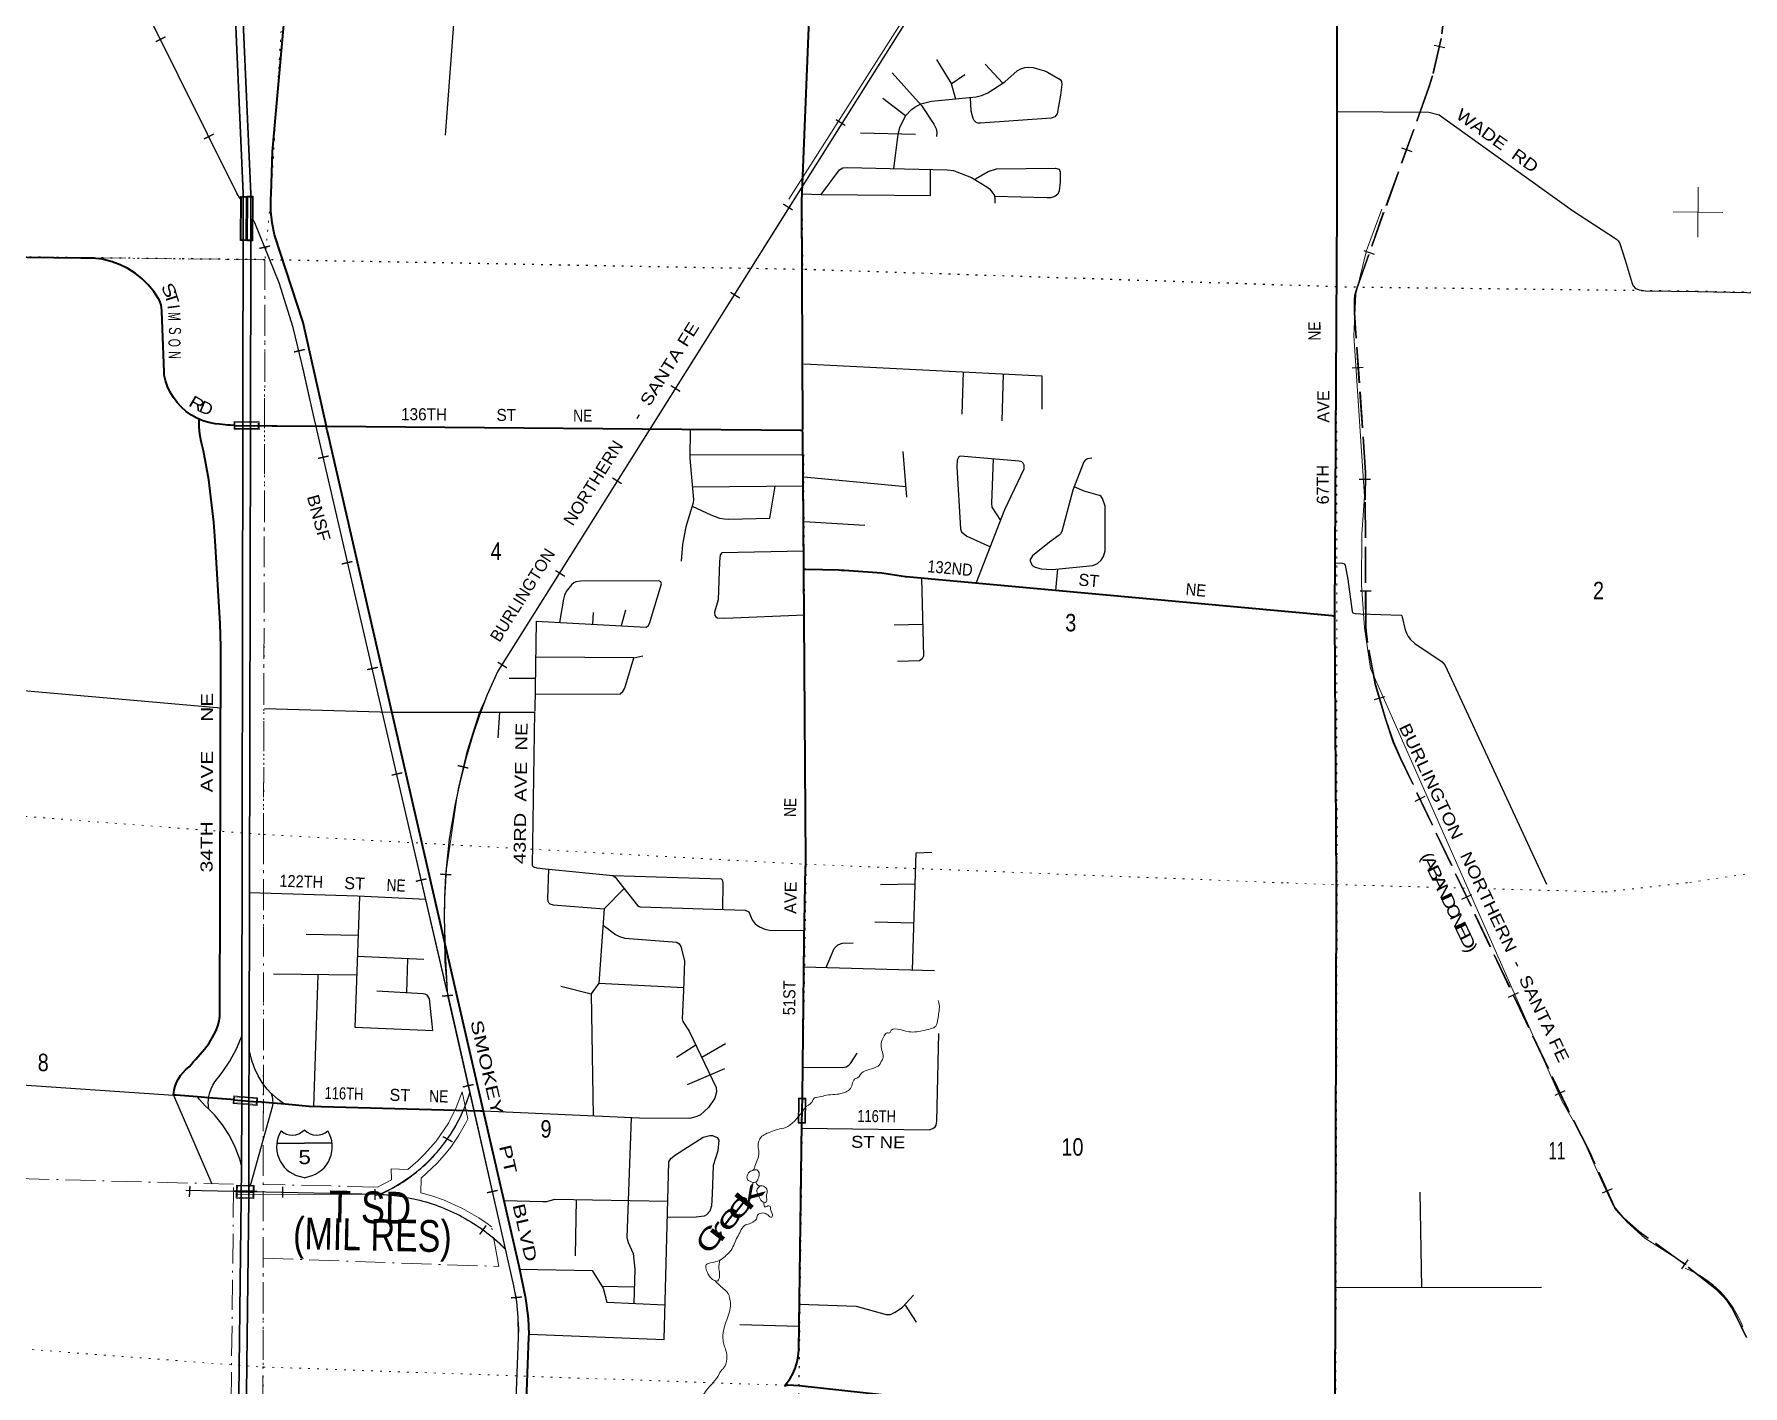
# Model space of a CAD drawing. Header units: feet. Extents: x -493433 to -244333, y 184684 to 373072.
# Drawn here: x -293529 to -276413, y 219474 to 233011 of the extents above; entities that cross this region are included whole.
import ezdxf
from ezdxf.enums import TextEntityAlignment as Align

# ---------------------------------------------------------------- set-up
doc = ezdxf.new("R2010")
doc.units = ezdxf.units.FT
doc.header["$LTSCALE"] = 60
for name, pattern in [('DOT_DASHED', [7.7, 5, -1.2, 0.3, -1.2]), ('DOTTED', [1.5, 0.3, -1.2]), ('LONG_DASHED', [7.5, 6, -1.5])]:
    doc.linetypes.add(name, pattern=pattern)
for name, color, linetype, lineweight in [('15', 7, 'Continuous', 25), ('18', 7, 'Continuous', 35), ('19', 7, 'Continuous', 25), ('26', 7, 'Continuous', 40), ('27', 7, 'Continuous', 13), ('29', 7, 'Continuous', 25), ('30', 7, 'Continuous', 13), ('34', 7, 'Continuous', 13), ('39', 7, 'Continuous', 13), ('4', 7, 'Continuous', 13), ('41', 7, 'Continuous', 13), ('44', 7, 'DOT_DASHED', 13), ('55', 7, 'Continuous', 13), ('6', 7, 'DOTTED', 25), ('63', 7, 'Continuous', 25), ('7', 7, 'DOTTED', 13)]:
    doc.layers.add(name, color=color, linetype=linetype, lineweight=lineweight)

msp = doc.modelspace()

# ---------------------------------------------------------------- linework, layer by layer
at = {"layer": '15'}
for p, q in [((-290824.43, 222034.39), (-290821.53, 222037.3)), ((-290818.36, 222034.92), (-290821.79, 222037.3)), ((-291097.14, 221902.92), (-290820.73, 221902.92)), ((-290820.73, 221557.34), (-290884.62, 221575.3)), ((-290821.26, 221557.08), (-290757.63, 221575.82))]:
    msp.add_line(p, q, dxfattribs=at)
msp.add_lwpolyline([(-290545.37, 221902.92), (-290821.26, 221902.92), (-290820.73, 221902.92)], dxfattribs=at)
for centre, radius, start, end in [((-290794.51, 221867.82), 306.13, 148.44436, 254.43373), ((-290943.11, 222150.42), 165.66, 227.34234, 315.81168), ((-290699.42, 222150.43), 165.66, 224.18909, 312.69416), ((-290848.02, 221867.82), 306.13, 283.08091, 31.62478)]:
    msp.add_arc(centre, radius, start, end, dxfattribs=at)
at = {"layer": '18'}
for p, q in [((-291376.61, 222852.26), (-291363.22, 229053.63)), ((-291363.22, 229053.63), (-291363.22, 229053.79)), ((-291379.93, 221322.78), (-291379.86, 221350.58))]:
    msp.add_line(p, q, dxfattribs=at)
at = {"layer": '18', "lineweight": 13}
msp.add_line((-291296.31, 222283.19), (-291296.31, 222283.21), dxfattribs=at)
at = {"layer": '18'}
for points in [[(-291435.76, 231414.24), (-291632.64, 235899.28), (-291656.86, 236265.93), (-291688.63, 236680.99), (-292088.19, 240602.42)], [(-291357, 231413.21), (-291557.17, 235903.45), (-291581.48, 236271.31), (-291613.35, 236687.71), (-291974.46, 240231.72)], [(-291449.56, 222978.78), (-291438.96, 229054.54), (-291435.76, 231414.24)], [(-291363.22, 229053.63), (-291359.13, 230941.69), (-291359.13, 230941.91), (-291357, 231413.21)], [(-291451.19, 221679.42), (-291450.66, 221704.42), (-291449.67, 222269.07), (-291449.63, 222295.41), (-291449.56, 222978.78)], [(-291379.39, 221453.13), (-291377.9, 222264.2), (-291377.85, 222289.7), (-291377.62, 222391.76), (-291376.76, 222784.93), (-291376.61, 222852.26)], [(-291642.88, 205662.95), (-291597.07, 209410.57), (-291592.3, 209809.74), (-291454.51, 221352.82), (-291450.9, 221654.42), (-291451.19, 221679.42)], [(-291475.57, 213305.47), (-291379.59, 221345.94), (-291379.39, 221453.13)]]:
    msp.add_lwpolyline(points, dxfattribs=at)
at = {"layer": '19'}
for points in [[(-291780.94, 222358.77), (-291779.1, 222371.35), (-291775.81, 222385.3), (-291769.82, 222410.67), (-291756.48, 222448.8), (-291739.23, 222485.32), (-291718.25, 222519.85), (-291696.29, 222547.38), (-291678.19, 222569.92), (-291645.57, 222610.53), (-291567.48, 222726.19), (-291501.91, 222849.37), (-291459.69, 222953.73), (-291449.56, 222978.78)], [(-291149.9, 222398.68), (-291196.91, 222448.29), (-291244.75, 222510.72), (-291285.8, 222577.81), (-291319.61, 222648.82), (-291345.81, 222722.98), (-291355.04, 222759.93), (-291361.21, 222784.32), (-291367.32, 222809.93), (-291374.34, 222838.99), (-291376.61, 222852.26)], [(-291779.68, 222244.14), (-291814.42, 222279.12), (-291871.17, 222343.31), (-291892.65, 222367.61)], [(-291779.68, 222244.14), (-291783.94, 222279.4), (-291784.33, 222310.13), (-291782, 222335.3), (-291781.5, 222340.74), (-291780.94, 222358.77)], [(-291016.03, 222293.96), (-291043.25, 222312.7), (-291083.04, 222340.08), (-291142.81, 222391.2), (-291149.9, 222398.68)], [(-291134.31, 222304.57), (-291134.66, 222312.08), (-291136.89, 222330.97), (-291139.44, 222352.49), (-291142.77, 222367.19), (-291149.9, 222398.68)], [(-291451.19, 221679.42), (-291458.46, 221704.42), (-291470.26, 221745.04), (-291515.88, 221865.15), (-291573.8, 221979.83), (-291643.39, 222087.82), (-291723.89, 222187.95), (-291779.68, 222244.14)], [(-291379.39, 221453.13), (-291355.22, 221503.11), (-291139.3, 222280.97), (-291134.31, 222304.57)]]:
    msp.add_lwpolyline(points, dxfattribs=at)
at = {"layer": '26'}
for p, q in [((-291874.41, 229154.44), (-291874.22, 229157.13)), ((-291528.23, 229093.52), (-291274.92, 229088.35)), ((-291780.94, 222358.77), (-291892.65, 222367.61)), ((-291532.84, 222339.22), (-291293.04, 222318.82)), ((-291134.31, 222304.57), (-291293.04, 222318.82)), ((-291016.03, 222293.96), (-291134.31, 222304.57))]:
    msp.add_line(p, q, dxfattribs=at)
at = {"layer": '26', "lineweight": 13}
msp.add_line((-285864.45, 222346.95), (-285865.02, 222346.96), dxfattribs=at)
at = {"layer": '26'}
for points in [[(-280475.4, 231274.09), (-280481.45, 235880.27), (-280350.88, 239853.32), (-280349.45, 239897.01), (-280349.63, 239903.32), (-280351.31, 239961.67), (-280345.16, 240042.59), (-280330.59, 240122.43), (-280323.36, 240148.67), (-280318.08, 240173.67), (-280310.4, 240198.67), (-280303.56, 240220.93), (-280294.06, 240269.45), (-280289.69, 240318.69), (-280290.48, 240368.12), (-280291.59, 240381.51), (-280303.97, 240450.2), (-280307.43, 240497.13), (-280309.15, 240522.26), (-280308.73, 240547.13), (-280297.75, 241207.51), (-280306.13, 241232.51)], [(-291153.68, 231410.56), (-291140.2, 231836.08), (-291010.17, 233292.76), (-290960.17, 234016.56), (-290923.57, 234852.64)], [(-285840.62, 231342.02), (-285705.37, 234652.37), (-285705.32, 234653.45)], [(-290601.93, 229081.3), (-290832.75, 230123.89), (-291122.19, 231002.99), (-291146.32, 231120.45), (-291158.05, 231239.78), (-291157.24, 231359.69), (-291153.68, 231410.56)], [(-285830.82, 229041.01), (-285829.08, 229066.01), (-285840.62, 231342.02)], [(-280500.86, 227180.57), (-280500.71, 227205.57), (-280475.4, 231274.09)], [(-291874.41, 229154.44), (-291898.39, 229164.76), (-291953.73, 229195.8), (-292005.53, 229232.46), (-292053.21, 229274.32), (-292096.26, 229320.95), (-292134.19, 229371.81), (-292166.6, 229426.37), (-292193.13, 229484.01), (-292213.49, 229544.11), (-292221.82, 229581.01), (-292227.06, 229604.25), (-292228.06, 229631.01), (-292250.67, 230234.96), (-292250.76, 230242.87), (-292252.99, 230271.46), (-292258.2, 230299.66), (-292266.33, 230327.16), (-292277.28, 230353.67), (-292281.9, 230361.59), (-292330.07, 230434.16), (-292385.55, 230501.31), (-292447.76, 230562.28), (-292515.99, 230616.42), (-292589.51, 230663.13), (-292667.51, 230701.9), (-292749.13, 230732.31), (-292833.49, 230754.02), (-292846.38, 230756.3), (-292940.57, 230767.26), (-293010.39, 230768.04), (-293035.39, 230768.32), (-293060.39, 230768.96), (-295221.55, 230795.22)], [(-291892.65, 222367.61), (-292107.74, 222384.62), (-292132.61, 222386.55), (-292129.82, 222410.4), (-292125.77, 222437.14), (-292115.72, 222475.73), (-292101.7, 222513.05), (-292083.84, 222548.71), (-292062.36, 222582.3), (-292037.49, 222613.46), (-292009.49, 222641.85), (-291976.31, 222670.47), (-291952.21, 222696.12), (-291931.18, 222721.35), (-291909.45, 222746.12), (-291822.68, 222845.06), (-291776.95, 222906.04), (-291729.19, 222990.95), (-291707.19, 223033.74), (-291689.78, 223078.6), (-291677.16, 223125.03), (-291669.46, 223172.52), (-291668.5, 223182.41), (-291657.47, 226876.08), (-291664.12, 227110.16), (-291714.25, 227937.33), (-291729.96, 228124.44), (-291780.73, 228548.22), (-291831.68, 228838.7), (-291854.64, 228931.32), (-291869.02, 229004.68), (-291875.64, 229079.14), (-291874.45, 229153.88), (-291874.41, 229154.44)], [(-291528.23, 229093.52), (-291566.65, 229094.3), (-291591.76, 229094.81), (-291616.65, 229097.51), (-291672.87, 229103.6), (-291717.29, 229108.41), (-291779.51, 229120.82), (-291840.1, 229139.68), (-291874.41, 229154.44)], [(-290601.93, 229081.3), (-291099.24, 229085.5), (-291124.24, 229085.71), (-291149.24, 229085.79), (-291274.92, 229088.35)], [(-289027.09, 222224.04), (-290587.92, 229017.78), (-290593.41, 229042.78), (-290598.94, 229067.78), (-290601.93, 229081.3)], [(-285830.82, 229041.01), (-285855.82, 229041.22), (-290601.93, 229081.3)], [(-285819.82, 227649.71), (-285828.8, 229016.01), (-285830.82, 229041.01)], [(-285838.79, 222100.86), (-285834.05, 222367.89), (-285815.19, 223938.99), (-285800.94, 224670.83), (-285800.44, 224696.69), (-285800.59, 224720.83), (-285819.82, 227649.71)], [(-280500.86, 227180.57), (-280525.86, 227185.03), (-284793.8, 227576.11), (-284802.25, 227576.88), (-284843.8, 227583.15), (-285039.37, 227612.65), (-285416.23, 227638.46), (-285441.23, 227640.17), (-285466.23, 227643.84), (-285800.01, 227649.38), (-285819.82, 227649.71)], [(-280497.96, 219175.91), (-280484.14, 224469.72), (-280484.07, 224494.72), (-280481.95, 224519.72), (-280498.73, 227155.57), (-280500.86, 227180.57)], [(-291532.84, 222339.22), (-291558.73, 222341.2), (-291780.94, 222358.77)], [(-289027.09, 222224.04), (-289056.95, 222224.86), (-290774.99, 222272.33), (-291016.03, 222293.96)], [(-288444.36, 217082.24), (-288489.44, 217152.25), (-288566.59, 217295.85), (-288628.31, 217446.72), (-288673.92, 217603.23), (-288702.92, 217763.64), (-288714.99, 217926.2), (-288710.77, 218064.14), (-288710, 218089.14), (-288705.29, 218114.14), (-288660.53, 218530.1), (-288599.73, 219236.41), (-288572.33, 219962.88), (-288571.32, 219991.57), (-288575.51, 220147.02), (-288595.91, 220301.17), (-288605.37, 220347.62), (-288670.7, 220672.76), (-289027.09, 222224.04)], [(-286014.06, 219471.62), (-285984.87, 219507.96), (-285956.2, 219549), (-285927.26, 219601.34), (-285903.95, 219656.41), (-285886.53, 219713.62), (-285875.18, 219772.33), (-285870.03, 219831.91), (-285838.79, 222100.86)], [(-280495.63, 219175.08), (-283147.97, 219177.46), (-285866.37, 219474.76), (-285978.92, 219481.47), (-286014.06, 219471.62)]]:
    msp.add_lwpolyline(points, dxfattribs=at)
at = {"layer": '26', "lineweight": 13}
msp.add_lwpolyline([(-285872.91, 222355.06), (-285873.38, 222317.89), (-285876.07, 222105.07), (-285801.08, 222104.12), (-285797.92, 222354.1), (-285833.61, 222354.56)], close=True, dxfattribs=at)
for points in [[(-285865.02, 222346.96), (-285865.38, 222317.79), (-285867.97, 222112.97), (-285808.98, 222112.22), (-285806.02, 222346.2)], [(-285806.02, 222346.2), (-285833.71, 222346.56), (-285865.02, 222346.96)]]:
    msp.add_lwpolyline(points, dxfattribs=at)
at = {"layer": '29'}
for p, q in [((-289204.73, 234787.03), (-289410.75, 232001.11)), ((-284343.29, 232514.67), (-284206.33, 232606.43)), ((-284002.03, 232709.91), (-283824.88, 232521.63)), ((-284800.78, 232193.06), (-285026.23, 232367.98)), ((-285253.1, 232022.91), (-284700.39, 232009.71)), ((-285837.79, 231411.32), (-285645.4, 231404.33)), ((-276871.92, 230434.97), (-274473.92, 230385.84)), ((-284222.06, 229629.13), (-284237.95, 229204.76)), ((-283821.17, 229609.16), (-283836.97, 229139.7)), ((-286960.28, 228798.77), (-285827.39, 228802.17)), ((-284788.74, 228375.06), (-284823.45, 228832.27)), ((-285819.31, 228579.11), (-284796.75, 228480.58)), ((-286936.86, 228478.16), (-285818.86, 228486.24)), ((-285817.14, 228131.63), (-285209.36, 228094.05)), ((-283277.29, 227654.98), (-283299.52, 227439.19)), ((-288498.78, 227131.88), (-288513.36, 226234.13)), ((-287929.39, 227218.62), (-287937.11, 227101.38)), ((-287606.78, 227242.61), (-287649.76, 227085.78)), ((-284628.36, 227098), (-284914.27, 227093.55)), ((-287522.16, 226764.93), (-287430.34, 226785.59)), ((-288769.31, 226561.98), (-288508.03, 226562.28)), ((-288867.42, 226221.96), (-288883.82, 225964.86)), ((-284703.13, 224497.36), (-285051.46, 224491.52)), ((-284716.12, 224106.46), (-285106.26, 224117.45)), ((-290284.77, 223985.56), (-290804.79, 223992.91)), ((-289625.04, 223743.36), (-290292.16, 223774.46)), ((-289795.75, 223410.05), (-289785.23, 223750.83)), ((-290298.72, 223586.95), (-291130.12, 223596.52)), ((-290686.03, 223591.41), (-290729.47, 222271.07)), ((-285818.4, 223671.7), (-284509.01, 223632.28)), ((-288253.15, 223476.41), (-287949.31, 223399.87)), ((-287872.41, 223508.06), (-287021.6, 223464.06)), ((-287094.58, 222766.99), (-286900.74, 222887.73)), ((-286841.26, 222764.15), (-286603.15, 222901.58)), ((-286613.01, 222648), (-286988.67, 222489.49)), ((-288098.66, 221339.55), (-288108.68, 220775.85)), ((-279627.58, 220459.61), (-279644.72, 221413.15)), ((-287843.62, 220472.77), (-287517.19, 220464.18)), ((-280494.61, 220458.75), (-278430.05, 220460.79)), ((-284803.58, 220280.85), (-284692.96, 220112.58)), ((-288571.31, 219989.96), (-287219.61, 219938.42)), ((-286459.5, 220088.29), (-285866.75, 220070.29))]:
    msp.add_line(p, q, dxfattribs=at)
for points in [[(-284935.29, 232622.55), (-284640.93, 232295.05), (-284515.97, 232109.91), (-284495.03, 232062.76), (-284487.84, 232030.16), (-284490.47, 231986.06)], [(-284916.04, 231665), (-284872.75, 232006.52), (-284855.91, 232077.07), (-284827.78, 232140.4), (-284797.3, 232196.69), (-284743.91, 232252.4), (-284708.21, 232281.12), (-284647.26, 232313.96), (-284593.34, 232328.03), (-284539.91, 232339.75), (-284094.33, 232382.77), (-284040.05, 232396.05), (-283974.4, 232424.2), (-283807.01, 232533.27), (-283683.69, 232642.32), (-283644.28, 232663.65), (-283646.18, 232663.43), (-283606.28, 232678.87), (-283568.82, 232682.2), (-283521.88, 232676.53), (-283453.94, 232658.74), (-283416.43, 232647.02), (-283378.92, 232630.6), (-283251.61, 232556.32), (-283238.25, 232536.78), (-283233.56, 232506.29), (-283248.55, 232398.99), (-283280.12, 232211.99), (-283306.24, 232182.62), (-283343.04, 232168.68), (-284049.43, 232119.29), (-284075.22, 232119.29), (-284093.14, 232126.67), (-284112.73, 232145.09), (-284124.45, 232166.2), (-284143.09, 232240.42), (-284150.23, 232377.37)], [(-284489.97, 232758.33), (-284344.23, 232517.98), (-284300.09, 232362.9)], [(-280476.66, 232236.01), (-279557.32, 232228.9), (-279454.33, 232203.73), (-278119.51, 231244.65)], [(-285645.4, 231404.33), (-285460.78, 231651.38), (-285430.02, 231670.96), (-285381.07, 231674.83), (-284382.34, 231653.72), (-284319.04, 231644.34), (-284286.76, 231631.84), (-284140.86, 231576.32), (-283987.02, 231483.7), (-283960.34, 231461.39), (-283934.55, 231433.25), (-283908.76, 231395.72), (-283907.25, 231357.36), (-283905.52, 231317.35)], [(-285645.4, 231404.33), (-284548.8, 231394.55), (-284549.44, 231657.25)], [(-284100.15, 231560.83), (-283972.06, 231637.3), (-283887.47, 231663.53), (-283299.21, 231667.79), (-283262.46, 231659.21), (-283249.98, 231632.61), (-283250.91, 231527.96), (-283261.7, 231442.63), (-283275.76, 231407.45), (-283305.71, 231383.68), (-283343.75, 231372.27), (-283382.08, 231370.84), (-283908.33, 231384.73)], [(-278119.51, 231244.65), (-277679.06, 230958.28), (-277661.42, 230942.77), (-277645.33, 230913.25), (-277592.5, 230746.32), (-277522.1, 230514.34), (-277511.2, 230489.19), (-277487.05, 230465.03), (-277449.49, 230451.61), (-277387.79, 230439.54), (-276871.92, 230434.97)], [(-285818.38, 229708.66), (-283434.06, 229589.87), (-283434.5, 229255.7)], [(-286956.57, 229050.52), (-286960.82, 228762.17), (-286925.79, 228349.24), (-286927.07, 228315.75), (-286999.87, 228077.97), (-287033.22, 227899.03), (-287046.46, 227732.03)], [(-284091.35, 227511.74), (-283806.5, 228250.91), (-283613.28, 228656.25), (-283611.42, 228693.82), (-283622.45, 228713.14), (-283636.24, 228726.94), (-283660.77, 228735.09), (-284253.2, 228785.39), (-284267.9, 228779.37), (-284284.45, 228743.49), (-284286.02, 228678.92), (-284248.59, 228056.36), (-284238.72, 228026.35), (-284184.96, 227983.71), (-283950.4, 227877.5)], [(-283921.84, 228757.26), (-283939.66, 228313), (-283935.51, 228274.75), (-283849.43, 228139.52)], [(-282935.55, 228766.35), (-282977, 228757.29), (-282999.07, 228749.01), (-283013.95, 228726.62), (-283124.16, 228443.52), (-283233.33, 228029.55), (-283247.33, 228008.08), (-283261.11, 227992.89), (-283358.27, 227923.7), (-283529.51, 227785.96), (-283550.74, 227750.05), (-283550.74, 227736.25), (-283532.2, 227691.36), (-283501.09, 227672.78), (-283440.4, 227656.22), (-283328.23, 227649.72), (-282925.39, 227691.28), (-282877.7, 227711.41), (-282841.85, 227741.77), (-282817.02, 227780.4), (-282802.16, 227837.41), (-282800.89, 228284.31), (-282827.35, 228360.79), (-282839.09, 228380.62), (-282854.94, 228391.15), (-282870.17, 228395.5), (-283010.07, 228434.69), (-283111.08, 228477.11)], [(-286936.34, 228285.48), (-286750.67, 228197.07), (-286665.06, 228163.97), (-286615.41, 228155.69), (-286568.74, 228153.57), (-286158.12, 228162.87), (-286106.89, 228484.16)], [(-285821.02, 227831.81), (-286641.29, 227817.87), (-286658.01, 227796.96), (-286664, 227725.42), (-286678.78, 227347.05), (-286713.17, 227222.97), (-286709.98, 227188.23), (-286702.14, 227176.06), (-286682.83, 227165.02), (-286610.03, 227163.4), (-285812.59, 227194.69)], [(-280497.53, 227716.77), (-280424.14, 227714.18), (-280405.76, 227707.27), (-280395.18, 227692.1), (-280368.86, 227550), (-280327.16, 227227.62), (-280320.7, 227214.7), (-280295.88, 227209.18), (-280243.22, 227204.9), (-279835.23, 227191.23), (-279828.34, 227185.71), (-279824.88, 227173.89), (-279795.77, 227046.87), (-279782.83, 227010.48), (-279764.9, 226977.36), (-279742.83, 226947.01), (-279698.66, 226907.31), (-279425.62, 226726.29), (-279395.28, 226688.99), (-278378.5, 224496.74)], [(-288498.78, 227131.88), (-287397.75, 227072.09), (-287377.93, 227086.39), (-287365.43, 227110.12), (-287244.37, 227505.89), (-287251.05, 227525.16), (-287272.19, 227536.27), (-288053.73, 227533.44), (-288101.37, 227525.77), (-288122.69, 227516.89), (-288147.51, 227497.57), (-288198.2, 227429.8), (-288216.47, 227392.7), (-288226.81, 227351.48), (-288267.87, 227119.34)], [(-284640.39, 227562.05), (-284620.16, 226781.54), (-284633.38, 226753.84), (-284660.56, 226733.5), (-284881.63, 226729.01)], [(-299137.41, 226898.7), (-296486.71, 226686.63), (-291659.29, 226265.7)], [(-288510.65, 226401.21), (-287658.98, 226403.49), (-287631.7, 226426.84), (-287612.39, 226459.96), (-287522.16, 226764.93), (-288504.63, 226771.57)], [(-291220.81, 226256.45), (-289945.36, 226221.66), (-288513.56, 226222.06)], [(-288515.41, 226228.1), (-288538.7, 224686.21), (-288528.17, 224671.73), (-288492.31, 224660.69), (-288406.78, 224651.1), (-287731, 224586.18), (-287708.44, 224569.88), (-287485.51, 224285.39), (-287468.96, 224274.36), (-287454.27, 224272.23), (-286407.13, 224236.97), (-286371.13, 224221.92), (-286337.75, 224139.87), (-286304.94, 224100.5), (-286263.56, 224070.15), (-286211.15, 224048.07), (-286164.27, 224036.03), (-285813.35, 224033.65)], [(-284731.65, 223638.98), (-284692.63, 224813.21), (-284538.37, 224820.22)], [(-288376.5, 224648.19), (-288386.91, 224355.03), (-288383.02, 224328.12), (-288376.1, 224314.26), (-288362.24, 224302.7), (-288331.31, 224290.24), (-287818.9, 224252.55), (-287617.68, 224454.05)], [(-287731, 224586.18), (-286646.97, 224550.32), (-286635.94, 224542.04), (-286629.42, 224512.25), (-286633.25, 224244.58)], [(-291373.23, 224416.22), (-290291.14, 224379.85), (-289602.15, 224348.63)], [(-290271.32, 224369.79), (-290316.9, 223067.61), (-289534.09, 223034.13), (-289569.83, 223350.43), (-289592.89, 223385.79), (-289612.2, 223396.83), (-289633.55, 223401.19), (-290095.98, 223426.46)], [(-287818.9, 224252.55), (-287872.41, 223508.06), (-287949.31, 223399.87), (-287930.82, 222176.42)], [(-287830.7, 224088.41), (-287706.32, 223993.08), (-287664.73, 223973.7), (-287611.63, 223958.42), (-287526.72, 223950.62), (-287089.67, 223916.83), (-287066.46, 223901.21), (-287050.41, 223872.93), (-287013.65, 223729.74), (-287023.82, 223433.88), (-287037.91, 223150.12), (-287031.93, 223124.29), (-286966.73, 223024.83), (-286696.47, 222463.36), (-286692.42, 222419.56), (-286710.89, 222354.86), (-286774.06, 222260.56), (-286854.09, 222188.49), (-286891.04, 222170.01), (-286961.11, 222151.1), (-287463.81, 222156.14), (-289027.09, 222224.04)], [(-285594.38, 223664.96), (-285514.75, 223852.47), (-285479.92, 223889.1), (-285430.24, 223906.25), (-285324.07, 223909.56)], [(-285839.43, 222054.4), (-284564.73, 222038.27), (-284526.07, 222049.85), (-284502.98, 222068.34), (-284493.74, 222084.51), (-284485.99, 222124.3), (-284467.56, 223001.89)], [(-296547.3, 222686.62), (-292132.61, 222386.55), (-291747.96, 221498.36)], [(-285830.49, 222664.22), (-285426.8, 222662.16), (-285394.68, 222669.74), (-285369.06, 222685.27), (-285350.37, 222703.66), (-285286.1, 222804.1)], [(-287549.72, 222157), (-287593.14, 220959.24), (-287578.99, 220911.17), (-287529.75, 220798.1), (-287512.87, 220640.97), (-287521.22, 220299.6)], [(-287219.61, 219938.42), (-287170.55, 221717.68), (-287149.71, 221749.48), (-287103.95, 221787.69), (-286828.3, 221962.98), (-286761.7, 221980.54), (-286733.98, 221980.54), (-286686.13, 221960.01), (-286669.32, 221934.33), (-286681.1, 221827.11), (-286726.23, 221680.46), (-286736.33, 221394.66), (-286743.22, 221278.11), (-286761.7, 221222.66), (-286793.92, 221187.7), (-286817.13, 221171.82), (-286898.24, 221162.23), (-287185.93, 221159.9)], [(-288821.71, 221330.06), (-288433.82, 221319.7), (-288393.09, 221319.3), (-288312.81, 221342.91), (-287181.37, 221325.17)], [(-288664.33, 220641.05), (-287939.54, 220627.75), (-287830.68, 220451.87), (-287793.66, 220310.7), (-287210, 220286.93)], [(-285863.7, 220291.8), (-285294.6, 220271.66), (-284992.8, 220189.1), (-284951, 220187.5), (-284904.81, 220210.6), (-284830.05, 220262.48), (-284719.03, 220382.52)]]:
    msp.add_lwpolyline(points, dxfattribs=at)
at = {"layer": '34'}
for p, q in [((-280901.08, 239315.54), (-285968.86, 231359.01)), ((-291487.99, 221392.49), (-290086.96, 221390.17))]:
    msp.add_line(p, q, dxfattribs=at)
at = {"layer": '34', "lineweight": 25}
for p, q in [((-283918.08, 234529.92), (-285926.34, 231343.12)), ((-291461.33, 231362.84), (-291497.06, 231415.04)), ((-289392.52, 223420.61), (-288727.02, 220476.8)), ((-290086.97, 221391.17), (-292010.35, 221429.93))]:
    msp.add_line(p, q, dxfattribs=at)
at = {"layer": '34'}
for points in [[(-300117.59, 247990.22), (-300038.43, 247856.8), (-297550.46, 243550.35), (-297473.38, 243406.19), (-297415.95, 243310.69), (-291501.89, 231426.98)], [(-285932.72, 231333.5), (-288881.73, 226631.86), (-289071.6, 226213.46), (-289192.32, 225834.27), (-289282.81, 225454.6), (-289397.99, 224647.82), (-289422.44, 224236.85), (-289414.16, 223724.53), (-289385.3, 223371.18), (-288697.86, 220347.54), (-288674.25, 220046.71), (-288703.37, 219331.36), (-288752.49, 218888.53), (-290469.09, 204080.21), (-290521.96, 203655.65), (-290626.98, 202983.94), (-290751.57, 202350.85), (-292908.06, 191299.17), (-292856.04, 191143.11), (-292749.33, 191004.31)], [(-280030.82, 231258.59), (-280182.37, 230843.6), (-280289.88, 230407.73), (-280308.43, 229988.58), (-280202.11, 228383.68), (-280230.15, 228002.99), (-280233.94, 227494.88), (-280202.23, 227066.86), (-280144.03, 226656.57), (-278223.09, 222322.33), (-278036.6, 221996.68), (-277892.43, 221671.71), (-277808.6, 221486.86), (-277714.9, 221287.74), (-277576.44, 221116.12), (-277393.48, 220953.86), (-276980.27, 220689.08)], [(-289392.5, 223427.75), (-290742.88, 229238.91), (-290829.66, 229627.48), (-290933.73, 230072.8), (-291074.04, 230520.72), (-291270.2, 231007.85)]]:
    msp.add_lwpolyline(points, dxfattribs=at)
at = {"layer": '34', "lineweight": 25}
for points in [[(-300039.31, 247856.28), (-297551.35, 243549.85), (-297474.27, 243405.69), (-297416.83, 243310.21), (-291497.08, 231415.04)], [(-285926.34, 231343.12), (-288882.63, 226632.33), (-288994.51, 226387.26)], [(-289392.52, 223420.61), (-290741.91, 229239.12), (-290828.69, 229627.7), (-290932.76, 230073.05), (-291073.09, 230521.05), (-291317.75, 231122.49), (-291336.67, 231154.15)], [(-288994.51, 226387.26), (-289072.56, 226180.32), (-289134.27, 225992.74), (-289202.62, 225766.82), (-289261.2, 225528.88), (-289311.28, 225302.24), (-289371.58, 224949.05), (-289406.84, 224587.77), (-289417.88, 224368.94), (-289419.26, 224333.73), (-289422.02, 224165.29), (-289412.71, 223814.61), (-289392.52, 223420.61)], [(-290067.34, 221390.55), (-290061, 221393.32), (-290035.28, 221405.09), (-290009.53, 221417.22), (-289984.17, 221429.89), (-289959.15, 221442.96), (-289934.1, 221456.38), (-289909.43, 221470.36), (-289885.11, 221484.72), (-289860.81, 221499.58), (-289837, 221514.79), (-289813.31, 221530.29), (-289789.85, 221546.4), (-289766.89, 221562.83), (-289744.12, 221579.72), (-289721.6, 221596.84), (-289699.34, 221614.58), (-289677.49, 221632.5), (-289655.88, 221651.01), (-289634.71, 221669.7), (-289613.71, 221688.85), (-289593.19, 221708.32), (-289573.01, 221728.19), (-289553.1, 221748.3), (-289533.59, 221768.94), (-289514.35, 221789.83), (-289495.58, 221811.05), (-289477.1, 221832.51), (-289459.15, 221854.46), (-289441.48, 221876.63), (-289424.23, 221899), (-289407.31, 221921.75), (-289390.88, 221944.83), (-289374.78, 221968.31), (-289359.04, 221991.82), (-289343.84, 222015.8), (-289329.07, 222039.96), (-289314.57, 222064.37), (-289300.64, 222088.89), (-289287.11, 222113.95), (-289273.95, 222139.06), (-289261.41, 222164.42), (-289249.08, 222189.87), (-289237.29, 222215.8), (-289226.03, 222241.71), (-289215.18, 222267.79), (-289204.67, 222294.27), (-289194.88, 222320.8), (-289185.3, 222347.43), (-289176.36, 222374.32), (-289167.69, 222401.45), (-289165.37, 222409.26)], [(-290087.05, 221391.38), (-290054.22, 221390.41), (-290021.6, 221388.68), (-289989, 221386.4), (-289956.22, 221383.74), (-289923.65, 221380.33), (-289891.28, 221376.36), (-289858.72, 221372.03), (-289826.38, 221366.93), (-289794.23, 221361.27), (-289761.92, 221355.06), (-289729.98, 221348.29), (-289698.05, 221341.14), (-289666.16, 221333.26), (-289634.64, 221324.8), (-289603.14, 221315.79), (-289571.83, 221306.4), (-289540.54, 221296.27), (-289509.64, 221285.77), (-289478.75, 221274.52), (-289448.24, 221262.9), (-289417.76, 221250.72), (-289387.67, 221237.99), (-289357.76, 221224.71), (-289328.07, 221211.04), (-289298.57, 221196.63), (-289269.27, 221181.86), (-289240.36, 221166.52), (-289211.64, 221150.82), (-289183.32, 221134.39), (-289155.2, 221117.57), (-289127.45, 221100.38), (-289099.91, 221082.64), (-289072.77, 221064.35), (-289045.82, 221045.5), (-289019.25, 221026.47), (-288993.07, 221006.7), (-288967.28, 220986.56), (-288941.68, 220966.06), (-288916.66, 220945.19), (-288891.84, 220923.58), (-288867.4, 220901.79), (-288843.53, 220879.43), (-288819.87, 220856.91), (-288813.91, 220850.97)], [(-288727.02, 220476.8), (-288697.98, 220315.63), (-288682.8, 220160.99), (-288680.04, 219969.06), (-288684.18, 219865.85)], [(-288684.18, 219865.85), (-288704.4, 219337.36), (-288753.52, 218894.56), (-290470.12, 204086.25), (-290522.98, 203661.71), (-290628, 202990.03), (-290752.59, 202356.96), (-290821.23, 202004.74)]]:
    msp.add_lwpolyline(points, dxfattribs=at)
at = {"layer": '34'}
for points in [[(-291501.5, 221484.91), (-291326.11, 221481.06), (-291328.98, 221350.56), (-291504.37, 221354.41)], [(-291493.68, 221476.73), (-291334.28, 221473.24), (-291335.35, 221424.33), (-291494.76, 221427.54)], [(-291335.7, 221408.33), (-291495.11, 221411.54), (-291496.19, 221362.22), (-291336.79, 221358.73)]]:
    msp.add_lwpolyline(points, close=True, dxfattribs=at)
for centre, radius, start, end in [((-290716.15, 222881.66), 1622.95, 291.95564, 343.24521), ((-291503.29, 214645.26), 6782.9, 88.23468, 90.2221), ((-290131.93, 219511.45), 1877.25, 45.37241, 88.62825), ((-277374.1, 219696.81), 1028.84, 20.93246, 68.14625)]:
    msp.add_arc(centre, radius, start, end, dxfattribs=at)
at = {"layer": '39'}
for points in [[(-284473.05, 223332.53), (-284465.34, 223310.23), (-284471.38, 223179.25), (-284482.51, 223110.87), (-284505.33, 223068.89), (-284529.73, 223055.17), (-284614.72, 223034.35), (-284768.14, 223020.69), (-284953.66, 223017.62), (-284955.76, 223011.61), (-284984.04, 223008.04), (-285014.74, 222978.28), (-285044.14, 222902.13), (-285037.12, 222833.45), (-285024.03, 222766.7), (-285051.16, 222706.65), (-285057.4, 222694.65), (-285098.17, 222665.05), (-285254.56, 222588.92), (-285277.17, 222561.06), (-285299.46, 222553.36), (-285351.43, 222451.35), (-285396.29, 222417.8), (-285446.96, 222400.46), (-285610.54, 222380.91), (-285679.35, 222363.87), (-285719.87, 222350.4), (-285724.06, 222340.39), (-285796.31, 222272.92)], [(-285796.31, 222272.92), (-285959.83, 222084.06), (-285980.2, 222070.27), (-286061.19, 222047.38), (-286203.11, 221995.22), (-286247.9, 221965.68), (-286258.26, 221947.7), (-286277.11, 221901.63), (-286268.46, 221808.73), (-286308.86, 221672.26), (-286319.4, 221642.19), (-286364.14, 221616.69), (-286380.64, 221592.76), (-286383.49, 221538.36), (-286361.54, 221523.89), (-286301.22, 221512.84), (-286282.75, 221534.72), (-286278.6, 221542.72), (-286275.31, 221625.35), (-286291.27, 221635.68), (-286323.53, 221635.35), (-286315.46, 221636.07)], [(-286295.21, 221510.73), (-286279.52, 221482.24), (-286235.28, 221475.49), (-286195.31, 221452.66), (-286185.81, 221414.19), (-286194.44, 221378.03), (-286191.12, 221331.61), (-286197.41, 221315.57), (-286239.61, 221324.32), (-286269.1, 221373.19), (-286290.37, 221432), (-286259.2, 221474.95)], [(-286218.32, 221316.67), (-286208.26, 221265.33), (-286169.78, 221276.82), (-286157.79, 221270.58), (-286152.2, 221240.24), (-286133.04, 221175.4), (-286141.28, 221163.43), (-286181.26, 221186.26), (-286229.34, 221205.19), (-286282.12, 221181.84), (-286294.79, 221143.72), (-286325.43, 221118), (-286349.86, 221102.27), (-286404.56, 221085), (-286476.77, 220977.27), (-286482.97, 220967.29), (-286547.53, 220833.22), (-286584.42, 220793.49), (-286633.5, 220747.9), (-286773.33, 220699.74), (-286793.64, 220689.98), (-286799.84, 220679.99), (-286792.55, 220629.47), (-286755.32, 220560.31), (-286733.46, 220539.8), (-286681.24, 220526.86), (-286666.79, 220548.81), (-286662.33, 220576.96), (-286669.31, 220647.65), (-286659.85, 220735.53)], [(-286712.95, 220531.79), (-286626.02, 220447.33), (-286568.59, 220379.87), (-286567.13, 220373.18)], [(-286567.13, 220373.18), (-286553.52, 220311.06), (-286584.12, 220156.28), (-286613.7, 220068.04), (-286629.63, 219949.32), (-286620.45, 219890.7), (-286599.24, 219827.86), (-286590.43, 219745.04), (-286626.21, 219646.81), (-286648.72, 219624.99), (-286667.38, 219591.01), (-286792.83, 219429.7), (-286881.1, 219326.26), (-286956.53, 219271.02), (-286962.76, 219259.01), (-286995.54, 219225.26), (-287017.86, 219215.54), (-287079.38, 219147.97), (-287110.35, 219100.08), (-287169.84, 219032.48), (-287215.57, 218942.47), (-287222.99, 218853.87), (-287216.99, 218718.67), (-287223.63, 218680.46), (-287250.88, 218612.35), (-287273.69, 218570.37), (-287341.2, 218506.93), (-287370.83, 218414.65), (-287373.03, 218402.59), (-287383.85, 218354.37), (-287429.33, 218280.49), (-287478.42, 218234.9), (-287545.42, 218203.72), (-287596.67, 218148.09), (-287638.4, 218056), (-287665.15, 218020.13), (-287740.77, 217952.79), (-287852.58, 217892.08), (-287919.7, 217852.83), (-287992.62, 217829.81), (-288051.07, 217830.75), (-288067.5, 217810.85), (-288093.88, 217799.17), (-288100.02, 217793.22), (-288208.4, 217725.27)]]:
    msp.add_spline(points, degree=3, dxfattribs=at)
at = {"layer": '4'}
for p, q in [((-276859.16, 231479.03), (-276865, 230979.07)), ((-276612.1, 231226.13), (-277112.06, 231231.97))]:
    msp.add_line(p, q, dxfattribs=at)
at = {"layer": '44'}
for points in [[(-291625.56, 213306.31), (-291530.58, 221492.53), (-293952.37, 221557.44), (-293969.78, 221174.37), (-298449.54, 221375.58), (-304289.03, 228913.3), (-304251.57, 230963.59), (-306942.57, 231014.7)], [(-304251.57, 230963.59), (-296378.52, 230807.73), (-295221.55, 230795.22), (-291216.76, 230751.93), (-291230.93, 224999.01), (-291232.87, 222346.12), (-291245.56, 213303.05), (-291369.53, 205207.86), (-291332.1, 204239.31), (-291418.64, 203060.2), (-291480.89, 199074.14), (-291663.79, 199027.92), (-292206.05, 198925.7), (-292628.26, 198840.2), (-292799.78, 198799.77), (-293329.71, 198645.74), (-293565.86, 198593.14)], [(-289655.69, 221407.88), (-289653.37, 221552.24), (-289491.11, 221704.14), (-289418.1, 221787.63), (-289356.67, 221863), (-289275.54, 221984.76), (-289208.31, 222100.71), (-289186.29, 222149.4), (-289243.08, 222417.26), (-289301.03, 222261.88), (-289379.84, 222104.18), (-289500.38, 221924.45), (-289617.44, 221793.43), (-289685.82, 221726.18), (-289784.34, 221641.53), (-289952.39, 221646.17), (-289948.92, 221537.17), (-290090.32, 221465.28), (-291229.62, 221490.79)], [(-288946.98, 221065.81), (-288992.76, 221100.02), (-289074.47, 221156.25), (-289236.72, 221251.33), (-289429.11, 221337.13), (-289546.75, 221376), (-289655.69, 221407.88)], [(-291235.11, 220753.25), (-288875.54, 220669.32), (-288946.98, 221065.81)]]:
    msp.add_lwpolyline(points, dxfattribs=at)
at = {"layer": '55'}
for p, q in [((-291464.16, 230943.28), (-291461.17, 231386.98)), ((-291399.05, 230942.29), (-291396.05, 231387.42)), ((-291338.06, 230941.37), (-291335.14, 231387.84)), ((-291338.06, 230941.37), (-291359.13, 230941.69)), ((-291346.01, 230949.49), (-291359.01, 230949.69)), ((-291525.38, 229131.14), (-291275.41, 229127.29)), ((-291275.41, 229127.29), (-291276.56, 229052.3)), ((-291290.36, 222357.98), (-291296.31, 222283.21))]:
    msp.add_line(p, q, dxfattribs=at)
for points in [[(-291461.17, 231386.98), (-291396.05, 231387.42), (-291335.14, 231387.84)], [(-291359.01, 230949.69), (-291391, 230950.17), (-291388.1, 231379.47)], [(-291388.1, 231379.47), (-291343.19, 231379.78), (-291346.01, 230949.49)], [(-291359.13, 230941.69), (-291399.05, 230942.29), (-291464.16, 230943.28)], [(-291276.56, 229052.3), (-291363.22, 229053.63), (-291526.53, 229056.15), (-291525.69, 229110.66), (-291525.38, 229131.14)], [(-291535.78, 222302.26), (-291532.84, 222339.22), (-291529.84, 222377.02)], [(-291529.84, 222377.02), (-291377.67, 222364.92), (-291290.36, 222357.98)], [(-291296.31, 222283.21), (-291377.85, 222289.7), (-291449.63, 222295.41), (-291535.78, 222302.26)]]:
    msp.add_lwpolyline(points, dxfattribs=at)
for points in [[(-291453.22, 231379.03), (-291404.1, 231379.36), (-291407, 230950.41), (-291456.11, 230951.16)], [(-291517.5, 229123.02), (-291283.53, 229119.41), (-291284.44, 229060.42), (-291363.1, 229061.63), (-291518.41, 229064.03), (-291517.69, 229110.54)], [(-291522.5, 222368.42), (-291378.3, 222356.95), (-291298.96, 222350.64), (-291303.64, 222291.81), (-291377.22, 222297.67), (-291449, 222303.38), (-291527.18, 222309.6), (-291524.87, 222338.59)]]:
    msp.add_lwpolyline(points, close=True, dxfattribs=at)
at = {"layer": '6'}
for p, q in [((-280482.95, 230480.81), (-285828.25, 230654.53)), ((-276871.92, 230434.97), (-280482.94, 230478.59))]:
    msp.add_line(p, q, dxfattribs=at)
for points in [[(-285824.2, 230654.18), (-291216.76, 230751.93), (-296378.52, 230807.73)], [(-269887.31, 230326.48), (-273527.13, 230376.81), (-276871.92, 230434.97)]]:
    msp.add_lwpolyline(points, dxfattribs=at)
at = {"layer": '63'}
for p, q in [((-279505.48, 232901.8), (-279397.79, 232876.52)), ((-279833.53, 231872.14), (-279729.46, 231834.68)), ((-280103.08, 230803.1), (-280207.38, 230839.92)), ((-280216.01, 229673.16), (-280326.36, 229665.56)), ((-280144.36, 228549.88), (-280254.96, 228551.3)), ((-280137.19, 227434.12), (-280247.8, 227433.56)), ((-280001.48, 226374.2), (-280107.67, 226343.24)), ((-279598.9, 225374.87), (-279698.75, 225327.28)), ((-279130.93, 224392.83), (-279230.78, 224345.25)), ((-278662.96, 223410.79), (-278762.81, 223363.21)), ((-278194.98, 222428.75), (-278294.84, 222381.17)), ((-277722.61, 221447.96), (-277823.42, 221402.45)), ((-276964.12, 220735.14), (-277028.28, 220645.03))]:
    msp.add_line(p, q, dxfattribs=at)
at = {"layer": '63', "linetype": 'LONG_DASHED', "lineweight": 13}
for points in [[(-280497.69, 240400.07), (-280382.35, 239612.24), (-280024, 237578.91), (-279913.47, 236952.23), (-279380.61, 234097.4), (-279362.18, 233940.22), (-279362.18, 233808.91), (-279366.16, 233578.13), (-279389.69, 233371.48), (-279437.75, 232969.35), (-279525.65, 232594.83), (-279561.04, 232479.93), (-279997.33, 231268.1)], [(-276992.52, 220693.36), (-277455.41, 221022.96), (-277602.87, 221151.82), (-277684.58, 221243.19), (-277705.52, 221287.39), (-277943.19, 221813.8), (-278164.39, 222247.16), (-279837.91, 225759.03), (-279910.44, 225923.37), (-279986.91, 226143.76), (-280087.85, 226490.03), (-280169.56, 226918.05), (-280185.84, 227065.59), (-280192.27, 228348.46), (-280188.79, 228620.5), (-280299.01, 230219.96), (-280299.35, 230274.87), (-280299.35, 230347.01), (-280294.54, 230397.5), (-280276.87, 230463.63), (-279993.53, 231266.17)], [(-276372.51, 219958.63), (-276485.52, 220193.8), (-276520.62, 220256.36), (-276568, 220326.7), (-276619.33, 220385.85), (-276674.17, 220439.62), (-276993.33, 220689.82)]]:
    msp.add_lwpolyline(points, dxfattribs=at)
at = {"layer": '63', "linetype": 'LONG_DASHED'}
for points in [[(-280493.63, 240400.66), (-280378.3, 239612.89), (-280019.96, 237579.62), (-279909.44, 236952.96), (-279376.55, 234098.02), (-279358.08, 233940.46), (-279358.08, 233808.87), (-279362.06, 233577.86), (-279385.62, 233371), (-279433.71, 232968.64), (-279521.69, 232593.76), (-279557.15, 232478.63), (-279993.47, 231266.71)], [(-276994.9, 220690.02), (-277457.95, 221019.74), (-277605.76, 221148.9), (-277688.03, 221240.9), (-277709.24, 221285.67), (-277946.89, 221812.02), (-278168.07, 222245.35), (-279841.64, 225757.32), (-279914.26, 225921.87), (-279990.82, 226142.51), (-280091.84, 226489.07), (-280173.62, 226917.44), (-280189.94, 227065.35), (-280196.37, 228348.48), (-280192.89, 228620.39), (-280303.11, 230219.81), (-280303.45, 230274.86), (-280303.45, 230347.2), (-280298.59, 230398.23), (-280280.79, 230464.84), (-279997.4, 231267.53)], [(-276376.19, 219956.81), (-276489.16, 220191.91), (-276524.11, 220254.21), (-276571.26, 220324.2), (-276622.32, 220383.04), (-276676.88, 220436.53), (-276995.86, 220686.59)]]:
    msp.add_lwpolyline(points, dxfattribs=at)
at = {"layer": '7'}
for p, q in [((-290866.05, 236186.97), (-291154.59, 231410.57)), ((-280486.98, 235872.16), (-280472.05, 231274.04)), ((-291154.59, 231410.57), (-291216.76, 230751.93)), ((-285835.66, 231341.96), (-285829.36, 230652.3)), ((-280472.05, 231274.04), (-280481.82, 230479.71)), ((-291216.76, 230751.93), (-291230.93, 225000.13)), ((-280482.94, 230478.59), (-280477.61, 224493.64)), ((-285820.39, 228802.19), (-285800.55, 224710.99)), ((-296488.85, 225393.62), (-291233.14, 224995.65)), ((-291230.93, 224999.01), (-291232.12, 223800.87)), ((-291230.91, 224995.66), (-288788.94, 224861.56)), ((-288556.82, 224848.81), (-285802.7, 224697.57)), ((-276945.2, 224515.71), (-275330.48, 224755.62)), ((-285802.59, 224709.01), (-285866.38, 219476.99)), ((-285794.3, 224688.97), (-285832.09, 222353.09)), ((-280480.96, 224493.63), (-279543.85, 224468.17)), ((-279308.2, 224461.77), (-279144.66, 224457.33)), ((-278908.89, 224450.92), (-277791.57, 224420.57)), ((-277791.57, 224420.57), (-276945.2, 224515.71)), ((-291232.44, 223483.78), (-291236.25, 219664.39)), ((-285835.29, 222101.93), (-285935.5, 214478.66)), ((-296599.58, 220069), (-291228.25, 219660.24)), ((-291236.22, 219666.41), (-291244.45, 214658.99)), ((-291233.59, 219662.63), (-285866.37, 219474.76)), ((-285866.38, 219475.87), (-283147.97, 219177.46))]:
    msp.add_line(p, q, dxfattribs=at)
for points in [[(-285680.99, 235175.58), (-285706.44, 234641.89), (-285835.66, 231341.96)], [(-285802.7, 224697.57), (-280981.51, 224510.78), (-280480.95, 224491.39)], [(-280476.48, 224490.29), (-280491.09, 219174.96), (-280370.53, 213988.49)]]:
    msp.add_lwpolyline(points, dxfattribs=at)

# ---------------------------------------------------------------- texts
at = {"layer": '15', "width": 1.2}
msp.add_text(' 5 ', height=140, dxfattribs=at).set_placement((-290819.41, 221694.81), align=Align.CENTER)
at = {"layer": '27'}
for s, height, rotation, width, p in [('S', 120.9, 298.567, 1.3, (-292263.44, 230480.06)), ('T', 120.9, 287.587, 1.2, (-292225.58, 230406.71)), ('M', 120.9, 270.259, 0.65, (-292184.01, 230227.49)), ('S', 120.9, 270.259, 0.7, (-292178.99, 230076.86)), ('NE', 120.9, 90.051, 0.85, (-280643.48, 229942.44)), ('O', 120.9, 270.022, 0.65, (-292183.86, 229960.69)), ('N', 120.9, 271.022, 0.65, (-292181.09, 229835.54)), ('R', 120.9, 330.066, 1.25, (-291991.64, 229294.84)), ('D', 120.9, 337.066, 1.1, (-291887.41, 229235.15)), ('136TH', 120.9, 359.517, 0.95, (-289854.51, 229145.55)), ('ST', 120.9, 359.516, 0.95, (-288898.09, 229137.47)), ('NE', 120.9, 359.516, 0.85, (-288129.6, 229130.98)), ('132ND', 120.9, 354.765, 0.9, (-284585.1, 227623.66)), ('NE', 120.9, 354.764, 0.9, (-281997.82, 227394.22)), ('34TH     AVE     NE', 120, 89.829, 1.3, (-291742.09, 224616.8)), ('NE', 120.9, 89.208, 0.85, (-285897.12, 225170.61)), ('51ST', 120.9, 89.208, 0.9, (-285906.72, 223185.7)), ('SMOKEY     PT     BLVD', 120.9, 282.939, 1.4, (-289160.27, 223122.41)), ('116TH', 120.9, 358.418, 0.8, (-290620.61, 222347.72)), ('NE', 120.9, 358.417, 0.85, (-289573.3, 222316.03))]:
    msp.add_text(s, height=height, rotation=rotation, dxfattribs=dict(at, width=width)).set_placement(p)
for s, rotation, p in [('I', 277.259, (-292195.13, 230294.77)), ('AVE', 90.051, (-280554.86, 229120.28)), ('67TH', 90.051, (-280560.38, 228302.1)), ('ST', 354.765, (-283072.48, 227489.82)), ('AVE', 89.208, (-285894.48, 224200.83)), ('ST', 358.418, (-289970.52, 222328.93))]:
    msp.add_text(s, height=120.9, rotation=rotation, dxfattribs=at).set_placement(p)
at = {"layer": '30'}
for s, height, rotation, width, p in [('WADE  RD', 120, 324.302, 1.2, (-279297.71, 232177.39)), ('43RD  AVE  NE', 120, 89.135, 1.25, (-288607.53, 224699.12)), ('122TH', 120.9, 358.075, 0.9, (-291073.34, 224472.97)), ('NE', 120.9, 357.405, 0.85, (-290001.33, 224431.1)), ('116TH', 120, 359.275, 0.8, (-285283, 222117.36)), ('ST NE', 120, 359.275, 1.15, (-285346.78, 221858.33))]:
    msp.add_text(s, height=height, rotation=rotation, dxfattribs=dict(at, width=width)).set_placement(p)
msp.add_text('ST', height=120.9, rotation=357.406, dxfattribs=at).set_placement((-290425.08, 224451.27))
at = {"layer": '34'}
for rotation, p in [(296.394, (-292312.16, 232935.31)), (57.444, (-285404.13, 232096.15)), (296.394, (-291828.66, 231961.45)), (57.84, (-285931.81, 231250.64)), (283.091, (-291273.79, 230865.03)), (57.84, (-286460.3, 230367.46)), (283.091, (-290925.8, 229828.19)), (57.84, (-287057.86, 229432.94)), (283.02, (-290685.75, 228761.94)), (57.84, (-287643.32, 228508.44)), (283.02, (-290448.53, 227704.64)), (57.841, (-288213.25, 227580.95)), (283.02, (-290193.57, 226645.89)), (57.841, (-288791.81, 226663.4)), (283.019, (-289948.47, 225589.61)), (76.531, (-289178.81, 225660.63)), (283.019, (-289706.33, 224526.89)), (86.533, (-289350.61, 224592.07)), (274.606, (-289442.66, 223376.89)), (282.746, (-289235.63, 222467.37)), (61.573, (-289337.95, 221917.6)), (356.921, (-291974.36, 221364.03)), (359.843, (-291040.69, 221359.09)), (359.842, (-290114.46, 221334.39)), (282.746, (-288993.62, 221407.47)), (274.425, (-288753.05, 220355.19))]:
    msp.add_text('I', height=110.8, rotation=rotation, dxfattribs=at).set_placement(p, align=Align.CENTER)
for s, rotation, width, p in [('-  SANTA FE', 57.903, 1.2, (-287456.75, 229128.1)), ('NORTHERN', 57.903, 1.05, (-288133.1, 228077.61)), ('BNSF', 285.259, 1.1, (-290798.2, 228379.48))]:
    msp.add_text(s, height=120.9, rotation=rotation, dxfattribs=dict(at, width=width)).set_placement(p)
msp.add_text('BURLINGTON', height=120.9, rotation=57.903, dxfattribs=at).set_placement((-288867.59, 226912.74))
at = {"layer": '34', "width": 1.05}
msp.add_text('I', height=110.8, rotation=324.328, dxfattribs=at).set_placement((-289066.19, 220990.16), align=Align.CENTER)
at = {"layer": '41'}
for s, rotation, width, p in [('k', 50.361, 2.05, (-286374.97, 221210.15)), ('e', 51.361, 1.8, (-286481.51, 221106.49)), ('e', 52.949, 1.7, (-286574.53, 220997.83)), ('C', 55.419, 1.45, (-286758.27, 220774.25)), ('r', 52.056, 1.95, (-286658.5, 220894.51))]:
    msp.add_text(s, height=201.5, rotation=rotation, dxfattribs=dict(at, width=width)).set_placement(p)
at = {"layer": '44'}
for s, width, p in [('T SD', 0.85, (-290167.47, 221104.21)), ('(MIL RES)', 0.8, (-290143.1, 220827.61))]:
    msp.add_text(s, height=318.1, rotation=358.829, dxfattribs=dict(at, width=width)).set_placement(p, align=Align.CENTER)
at = {"layer": '63', "width": 1.2}
msp.add_text('BURLINGTON   NORTHERN  -  SANTA FE', height=120, rotation=295.479, dxfattribs=at).set_placement((-279861.29, 226072.08))
at = {"layer": '63'}
for s, rotation, width, p in [('(', 295.479, 1.15, (-279628.78, 224752.91)), ('A', 295.479, 1.35, (-279595.65, 224683.38)), ('B', 295.479, 1.45, (-279549.52, 224586.58)), ('A', 295.479, 1.35, (-279502.97, 224488.9)), ('N', 295.479, 1.25, (-279458.67, 224395.95)), ('D', 295.479, 1.3, (-279411.11, 224296.14)), ('O', 295.479, 1.15, (-279365.58, 224200.59)), ('N', 295.479, 1.25, (-279321.28, 224107.64)), ('E', 295.479, 1.5, (-279272.1, 224004.42)), ('D', 297.041, 1.35, (-279222.05, 223901.34)), (')', 297.041, 1.2, (-279184.88, 223828.56))]:
    msp.add_text(s, height=120, rotation=rotation, dxfattribs=dict(at, width=width)).set_placement(p, align=Align.CENTER)
at = {"layer": '7'}
for s, width, p in [('4', 0.85, (-288957.03, 227746.03)), ('2', 0.85, (-277914.22, 227351.56)), ('3', 0.85, (-283200.47, 227029.78)), ('8', 0.85, (-293493.57, 222625.37)), ('9', 0.85, (-288456.86, 221959.72)), ('10', 0.85, (-283238.93, 221778.95)), ('11', 0.65, (-278360.22, 221741.27))]:
    msp.add_text(s, height=175, dxfattribs=dict(at, width=width)).set_placement(p)

doc.saveas('drawing.dxf')
